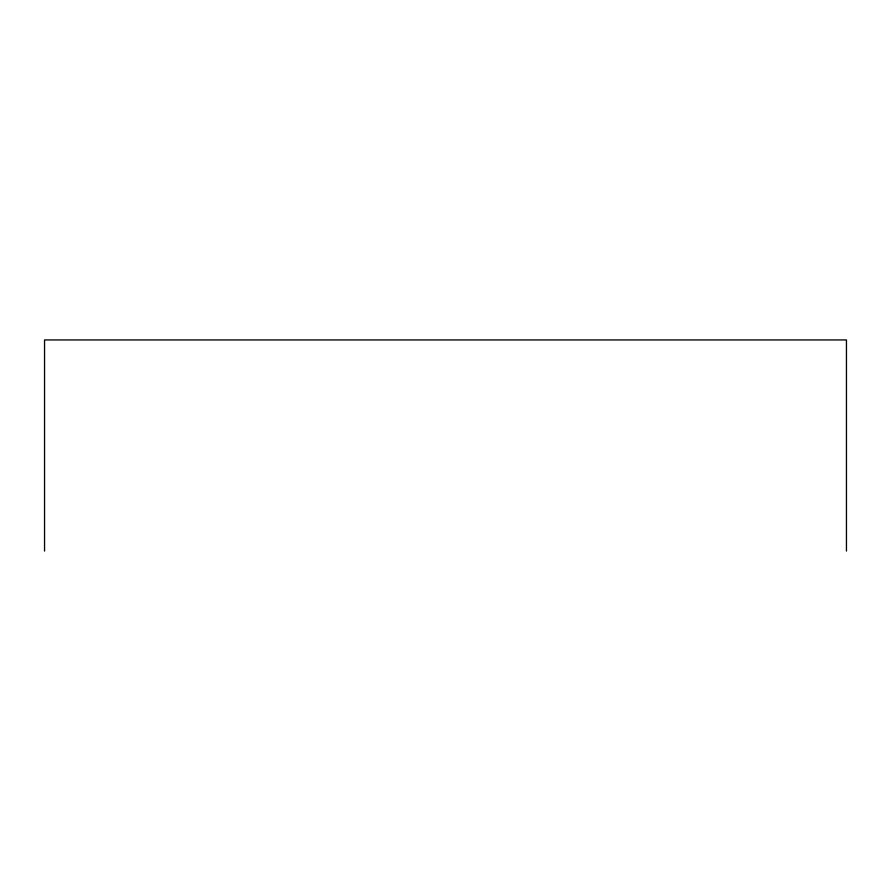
<?xml version="1.0" encoding="UTF-8"?>
<svg xmlns="http://www.w3.org/2000/svg" width="891" height="891" viewBox="0 0 891 891"><rect width="100%" height="100%" fill="white"/><g stroke="black" fill="none" stroke-linecap="round" stroke-linejoin="round"><path stroke-width="1.34" d="M846.45 551.061L846.45 339.939L44.55 339.939L44.55 551.061"/></g></svg>
